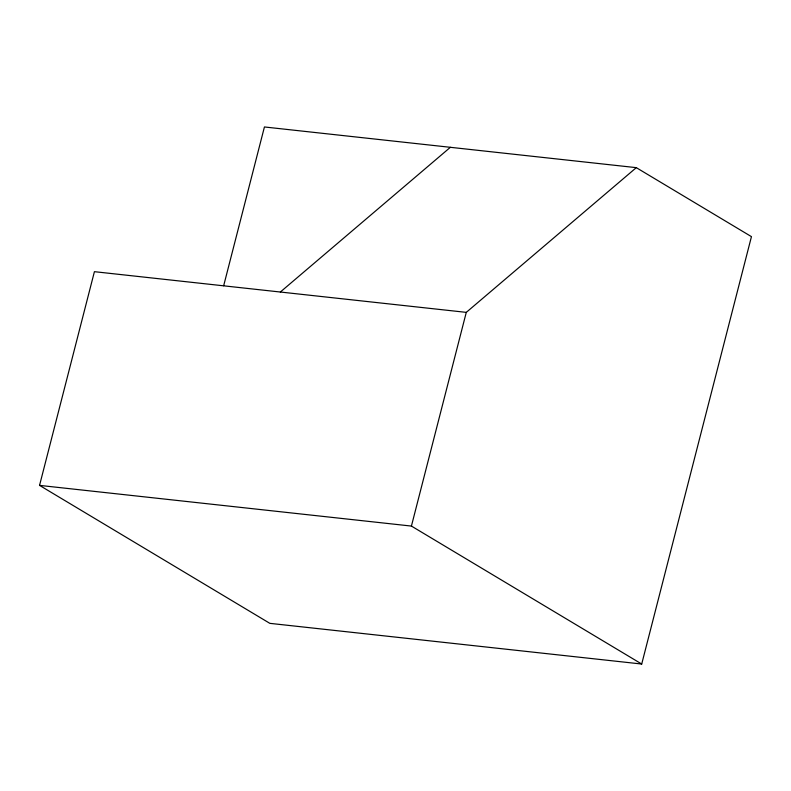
<?xml version="1.0" encoding="UTF-8"?>
<svg xmlns="http://www.w3.org/2000/svg" width="791" height="791" viewBox="0 0 791 791"><rect width="100%" height="100%" fill="white"/><g stroke="black" fill="none" stroke-linecap="round" stroke-linejoin="round"><path stroke-width="1.19" d="M39.55 485.387L94.416 271.679L466.285 312.366L636.3 167.652L751.45 236.638L641.709 664.035L269.84 623.348L39.55 485.387L411.419 526.074L641.709 664.035M223.665 285.749L264.431 126.965L636.3 167.652M411.419 526.074L466.285 312.366M280.35 292.027L450.366 147.304"/></g></svg>
